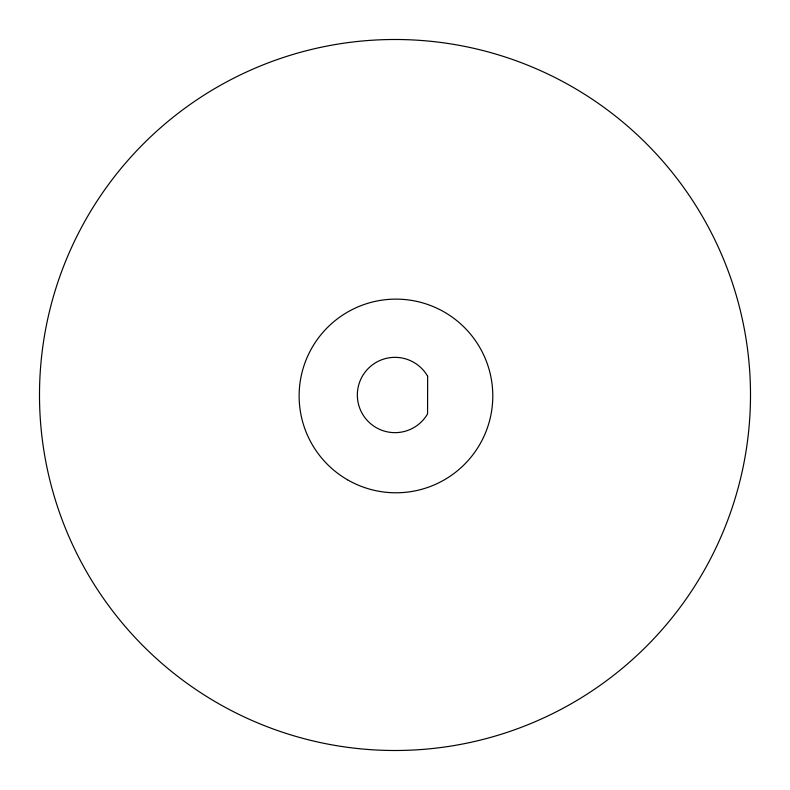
<?xml version="1.0" encoding="UTF-8"?>
<svg xmlns="http://www.w3.org/2000/svg" width="790" height="790" viewBox="0 0 790 790"><rect width="100%" height="100%" fill="white"/><g stroke="black" fill="none" stroke-linecap="round" stroke-linejoin="round"><path stroke-width="1.19" d="M427.647 376.238L427.568 413.891A37.653 37.653 0 0 1 370.737 423.796A37.653 37.653 0 0 1 370.856 366.106A37.653 37.653 0 0 1 427.647 376.238M347.541 479.816A96.834 96.834 0 0 0 492.792 395.958A96.834 96.834 0 0 0 347.541 312.099A96.834 96.834 0 0 0 347.541 479.816M216.608 702.498A355.5 355.5 0 0 0 750.5 395.741A355.5 355.5 0 0 0 217.892 86.752A355.5 355.5 0 0 0 216.608 702.498"/></g></svg>
